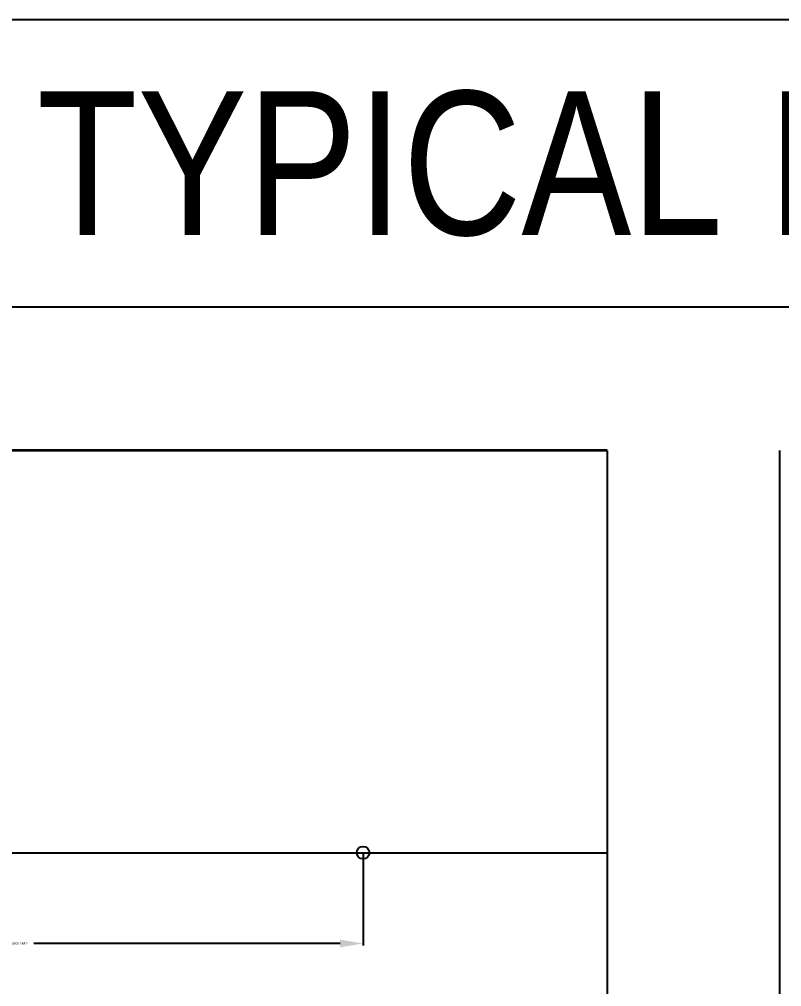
# Model space of a CAD drawing. Header units: metres. Extents: x 507649 to 509016, y 6966950 to 6967777.
# Drawn here: x 508583.05 to 508609.59, y 6967743.09 to 6967776.75 of the extents above; entities that cross this region are included whole.
import ezdxf

# ---------------------------------------------------------------- set-up
doc = ezdxf.new("R2010")
doc.units = ezdxf.units.M
doc.layers.get('DEFPOINTS').update_dxf_attribs({"color": 11})
doc.layers.add('_Design Non Plottable', color=45, linetype='Continuous', plot=False)
doc.layers.add('CIV_RRPM', color=1, linetype='Continuous')
doc.layers.add('XREF', color=7, linetype='Continuous')
doc.layers.add('HAT-CIV_CYCLE LANE', color=7, linetype='Continuous', true_color=0x00863d, transparency=0.3)
doc.styles.get("Standard").update_dxf_attribs({"font": 'ARIALN.TTF'})
doc.dimstyles.get("Standard").update_dxf_attribs({"dimtxt": 2.5, "dimasz": 3, "dimexe": 1.5, "dimexo": 2.5, "dimgap": 1.5, "dimtad": 1, "dimdsep": 46, "dimtxsty": 'Standard', "dimcen": 1.5, "dimclrd": 1, "dimclre": 1, "dimclrt": 7, "dimazin": 2, "dimtfac": 1, "dimtmove": 0, "dimatfit": 3, "dimfxl": 1, "dimarcsym": 0})

# ---------------------------------------------------------------- blocks, each defined once
blk = doc.blocks.new('*D11')
at = {"layer": '_Design Non Plottable', "lineweight": -2, "transparency": 16777216}
for p, q in [((508571.013, 6967747.724), (508571.013, 6967744.516)), ((508595.013, 6967747.724), (508595.013, 6967744.516)), ((508571.813, 6967744.588), (508582.474, 6967744.588)), ((508594.213, 6967744.588), (508583.551, 6967744.588))]:
    blk.add_line(p, q, dxfattribs=at)
at = {"layer": '_Design Non Plottable', "transparency": 16777216}
for points in [[(508571.813, 6967744.721), (508571.813, 6967744.454), (508571.013, 6967744.588)], [(508594.213, 6967744.721), (508594.213, 6967744.454), (508595.013, 6967744.588)]]:
    blk.add_solid(points, dxfattribs=at)
at = {"layer": 'DEFPOINTS', "color": 0, "transparency": 16777216}
for p in [(508571.013, 6967747.749), (508595.013, 6967747.749), (508595.013, 6967744.588)]:
    blk.add_point(p, dxfattribs=at)
at = {"layer": '_Design Non Plottable', "transparency": 16777216, "insert": (508583.013, 6967744.588), "char_height": 0.072, "attachment_point": 5}
blk.add_mtext('\\A1;24.0000 RRPM', dxfattribs=at)
blk = doc.blocks.new('XD_DESIGN_1')
at = {"layer": '_Design Non Plottable', "linetype": 'Continuous'}
for p, q in [((508556.513, 6967776.749), (508705.513, 6967776.749)), ((508556.513, 6967766.749), (508705.513, 6967766.749))]:
    blk.add_line(p, q, dxfattribs=at)
at = {"layer": '_Design Non Plottable'}
for p, q in [((508603.513, 6967761.749), (508603.513, 6967641.467)), ((508609.513, 6967761.749), (508609.513, 6967641.467))]:
    blk.add_line(p, q, dxfattribs=at)
blk.add_lwpolyline([(508563.513, 6967747.749), (508603.513, 6967747.749)], dxfattribs=at)
at = {"layer": 'CIV_RRPM'}
blk.add_circle((508595.013, 6967747.749), 0.22, dxfattribs=at)
at = {"layer": 'HAT-CIV_CYCLE LANE', "const_width": 0.1, "flags": 128}
blk.add_lwpolyline([(508563.513, 6967761.749), (508603.513, 6967761.749)], dxfattribs=at)
at = {"layer": '_Design Non Plottable', "color": 4, "linetype": 'Continuous', "insert": (508636.013, 6967774.249), "char_height": 5, "attachment_point": 2}
blk.add_mtext('TYPICAL LINEMARKING CODE/USAGE', dxfattribs=at)
at = {"layer": '_Design Non Plottable'}
dim = blk.add_linear_dim(base=(508595.013, 6967744.588), p1=(508571.013, 6967747.749), p2=(508595.013, 6967747.749), text='<> RRPM', dimstyle='Standard', override={"dimscale": 0.4, "dimasz": 2, "dimgap": 0.5, "dimclrd": 256, "dimclre": 256, "dimclrt": 256}, dxfattribs=at)
dim.commit()
dim.dimension.update_dxf_attribs({"geometry": '*D11', "text_midpoint": (508583.013, 6967744.588)})

msp = doc.modelspace()

# ---------------------------------------------------------------- block references
at = {"layer": 'XREF'}
msp.add_blockref('XD_DESIGN_1', (0, 0), dxfattribs=at)

doc.saveas('drawing.dxf')
